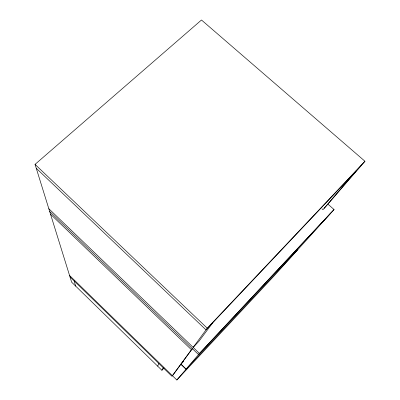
<?xml version="1.0" encoding="UTF-8"?>
<svg xmlns="http://www.w3.org/2000/svg" width="400" height="400" viewBox="0 0 400 400"><rect width="100%" height="100%" fill="white"/><g stroke="black" fill="none" stroke-linecap="round" stroke-linejoin="round"><path stroke-width="0.6" d="M157.67 366.155L158.87 363.53M324.2 208.35L364.955 161.255L201.48 20L35.045 164.375L71.655 282.195L161.88 370.26L163.22 367.77M192.295 348.575L171.95 376.285L70.005 276.89M193.11 347.46L207.26 328.19L364.955 161.255M183.57 361.385L180.875 364.29L172.465 375.725L176.85 380L274.205 275.795L297.905 249.555M192.47 348.525L181.005 364.11L186.15 369.095L199.04 353.975M212.87 322.625L198.965 341.25L193.53 347.015M49.685 211.5L198.5 354.54L334.055 209.55L327.985 204.185M176.85 380L186.005 369.265L298.275 249.145L330.865 213.06M356.09 170.98L322.955 209.67L322.02 208.84M334.055 209.55L198.5 354.54M192.3 348.82L191.445 349.73L50.525 214.19M361.745 164.99L206.015 329.885L36.255 168.26M161.88 370.26L164.02 368M35.045 164.375L207.26 328.19M48.83 208.74L199.45 353.43M180.875 364.29L186.005 369.265M69.565 275.47L172.39 375.69M74.13 280.915L75.65 286.1"/></g></svg>
